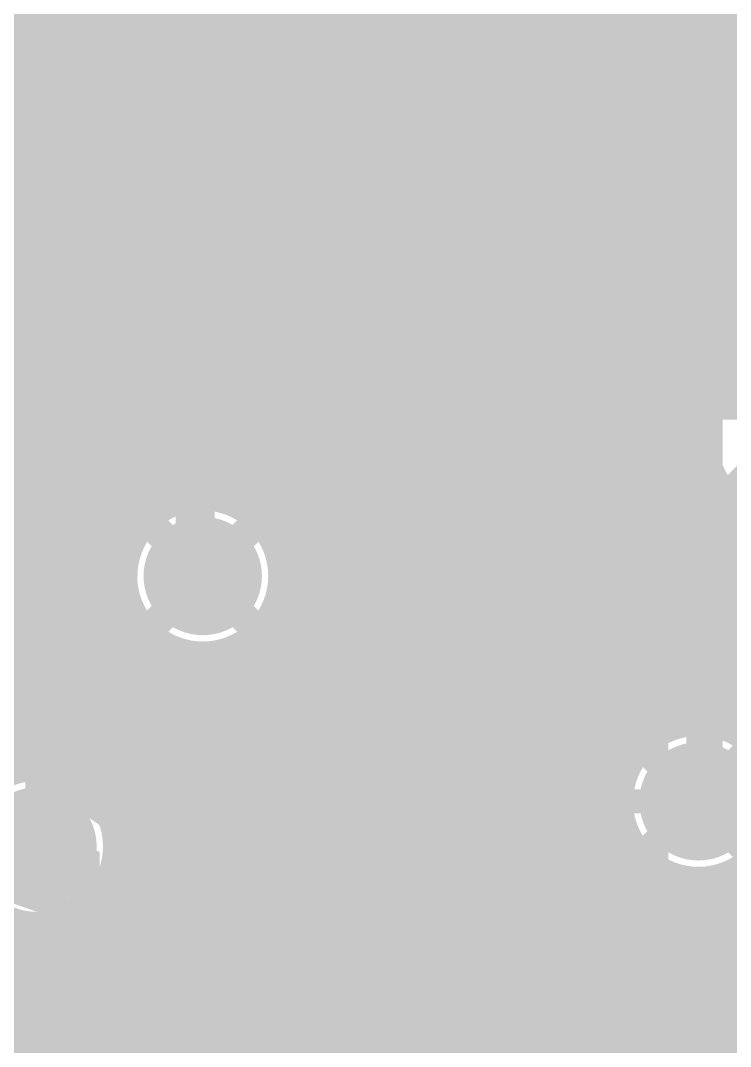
# Model space of a CAD drawing. Extents: x -118 to 4, y -52 to 56.
# Drawn here: x -77.61 to -71.61, y 43.39 to 52.07 of the extents above; entities that cross this region are included whole.
import ezdxf

# ---------------------------------------------------------------- set-up
doc = ezdxf.new("R2010")
doc.units = 0
doc.header["$MEASUREMENT"] = 0
doc.layers.get('0').update_dxf_attribs({"linetype": 'CONTINUOUS'})
for name, color, linetype in [('22-302-0_BOT', 7, 'CONTINUOUS'), ('22-302-0_DRD', 7, 'CONTINUOUS'), ('22-302-0_DRL', 2, 'CONTINUOUS'), ('22-302-0_GND', 1, 'CONTINUOUS'), ('22-302-0_IN1', 3, 'CONTINUOUS'), ('22-302-0_SMT', 10, 'CONTINUOUS'), ('22-302-0_SPT', 9, 'CONTINUOUS'), ('22-302-0_SST', 11, 'CONTINUOUS'), ('22-302-0_TOP', 13, 'CONTINUOUS'), ('THRUHOLE_TAP', 7, 'CONTINUOUS')]:
    doc.layers.add(name, color=color, linetype=linetype)

# ---------------------------------------------------------------- blocks, each defined once
blk = doc.blocks.new('ROUND_50')
at = {"const_width": 0.35052}
blk.add_lwpolyline([(-0.17526, 0, 1), (0.17526, 0, 1)], format="xyb", close=True, dxfattribs=at)
blk = doc.blocks.new('ROUND_107')
at = {"const_width": 0.10033}
blk.add_lwpolyline([(-0.050164, 0, 1), (0.050164, 0, 1)], format="xyb", close=True, dxfattribs=at)
blk = doc.blocks.new('ROUND_93')
at = {"const_width": 0.50038}
blk.add_lwpolyline([(-0.25019, 0, 1), (0.25019, 0, 1)], format="xyb", close=True, dxfattribs=at)
blk = doc.blocks.new('ROUND_58')
at = {"const_width": 0.35052}
blk.add_lwpolyline([(-0.17526, 0, 1), (0.17526, 0, 1)], format="xyb", close=True, dxfattribs=at)
blk = doc.blocks.new('RECTANGLE_2')
blk.add_solid([(0.4826, 0.4064), (0.4826, -0.4064), (-0.4826, 0.4064), (-0.4826, -0.4064)])
blk = doc.blocks.new('RECTANGLE_8')
blk.add_solid([(0.25019, 0.40005), (0.25019, -0.40005), (-0.25019, 0.40005), (-0.25019, -0.40005)])
blk = doc.blocks.new('ROUND_98')
at = {"const_width": 0.10033}
blk.add_lwpolyline([(-0.050164, 0, 1), (0.050164, 0, 1)], format="xyb", close=True, dxfattribs=at)

msp = doc.modelspace()

# ---------------------------------------------------------------- linework, layer by layer
at = {"layer": '22-302-0_BOT'}
for points, const_width in [([(-75.2094, 55.626), (-75.2094, 47.28464)], 0.254), ([(-74.9808, 55.626), (-74.9808, 47.47006)], 0.254), ([(-74.7522, 55.626), (-74.7522, 47.53864)], 0.254), ([(-74.5236, 55.626), (-74.5236, 47.52594)], 0.254), ([(-74.295, 55.626), (-74.295, 47.42688)], 0.254), ([(-74.0664, 55.626), (-74.0664, 47.16272)], 0.254), ([(-73.8378, 55.626), (-73.8378, 41.51884)], 0.254), ([(-73.6092, 55.626), (-73.6092, 41.29024)], 0.254), ([(-73.3806, 55.626), (-73.3806, 41.06164)], 0.254), ([(-73.152, 55.626), (-73.152, 40.83304)], 0.254), ([(-72.9234, 55.626), (-72.9234, 40.60444)], 0.254), ([(-72.6948, 55.626), (-72.6948, 40.37584)], 0.254), ([(-72.4662, 55.626), (-72.4662, 45.81398)], 0.254), ([(-71.882, 45.466), (-71.882, 52.705), (-69.215, 55.372), (-53.34, 55.372), (-51.943, 53.975), (-21.717, 53.975), (-19.812, 52.07)], 0.2032), ([(-77.47, 45.085), (-77.47, 52.959)], 0.2032), ([(-76.073, 52.959), (-76.073, 47.371)], 0.2032), ([(-76.8096, 52.79644), (-76.8096, 45.24502)], 0.254), ([(-75.438, 52.71516), (-75.438, 47.6123)], 0.254), ([(-72.2884, 52.705), (-72.2884, 46.00956)], 0.254), ([(-76.581, 52.50688), (-76.581, 47.82312)], 0.254), ([(-77.0636, 52.4129), (-77.0636, 45.62856)], 0.254), ([(-77.0382, 52.43322), (-77.0382, 45.61078)], 0.254), ([(-76.4794, 52.4129), (-76.4794, 47.91456)], 0.254), ([(-75.6666, 52.4129), (-75.6666, 47.91456)], 0.254), ([(-75.6666, 52.4129), (-75.6666, 47.91456)], 0.254), ([(-76.4794, 52.07), (-77.0636, 52.07)], 0.254), ([(-72.2884, 52.07), (-75.6666, 52.07)], 0.254), ([(-76.4794, 51.8414), (-77.0636, 51.8414)], 0.254), ([(-72.2884, 51.8414), (-75.6666, 51.8414)], 0.254), ([(-76.4794, 51.6128), (-77.0636, 51.6128)], 0.254), ([(-72.2884, 51.6128), (-75.6666, 51.6128)], 0.254), ([(-76.4794, 51.3842), (-77.0636, 51.3842)], 0.254), ([(-72.2884, 51.3842), (-75.6666, 51.3842)], 0.254), ([(-76.4794, 51.1556), (-77.0636, 51.1556)], 0.254), ([(-72.2884, 51.1556), (-75.6666, 51.1556)], 0.254), ([(-76.4794, 50.927), (-77.0636, 50.927)], 0.254), ([(-72.2884, 50.927), (-75.6666, 50.927)], 0.254), ([(-76.4794, 50.6984), (-77.0636, 50.6984)], 0.254), ([(-72.2884, 50.6984), (-75.6666, 50.6984)], 0.254), ([(-76.4794, 50.4698), (-77.0636, 50.4698)], 0.254), ([(-72.2884, 50.4698), (-75.6666, 50.4698)], 0.254), ([(-76.4794, 50.2412), (-77.0636, 50.2412)], 0.254), ([(-72.2884, 50.2412), (-75.6666, 50.2412)], 0.254), ([(-76.4794, 50.0126), (-77.0636, 50.0126)], 0.254), ([(-72.2884, 50.0126), (-75.6666, 50.0126)], 0.254), ([(-76.4794, 49.784), (-77.0636, 49.784)], 0.254), ([(-72.2884, 49.784), (-75.6666, 49.784)], 0.254), ([(-76.4794, 49.5554), (-77.0636, 49.5554)], 0.254), ([(-72.2884, 49.5554), (-75.6666, 49.5554)], 0.254), ([(-76.4794, 49.3268), (-77.0636, 49.3268)], 0.254), ([(-72.2884, 49.3268), (-75.6666, 49.3268)], 0.254), ([(-76.4794, 49.0982), (-77.0636, 49.0982)], 0.254), ([(-72.2884, 49.0982), (-75.6666, 49.0982)], 0.254), ([(-76.4794, 48.8696), (-77.0636, 48.8696)], 0.254), ([(-72.2884, 48.8696), (-75.6666, 48.8696)], 0.254), ([(-76.4794, 48.641), (-77.0636, 48.641)], 0.254), ([(-72.2884, 48.641), (-75.6666, 48.641)], 0.254), ([(-76.4794, 48.4124), (-77.0636, 48.4124)], 0.254), ([(-72.2884, 48.4124), (-75.6666, 48.4124)], 0.254), ([(-76.4794, 48.1838), (-77.0636, 48.1838)], 0.254), ([(-72.2884, 48.1838), (-75.6666, 48.1838)], 0.254), ([(-76.4794, 47.9552), (-77.0636, 47.9552)], 0.254), ([(-72.2884, 47.9552), (-75.6666, 47.9552)], 0.254), ([(-76.65212, 47.7266), (-77.0636, 47.7266)], 0.254), ([(-72.2884, 47.7266), (-75.49388, 47.7266)], 0.254), ([(-76.74102, 47.498), (-77.0636, 47.498)], 0.254), ([(-74.9173, 47.498), (-75.40498, 47.498)], 0.254), ([(-72.2884, 47.498), (-74.43216, 47.498)], 0.254), ([(-76.74356, 47.2694), (-77.0636, 47.2694)], 0.254), ([(-75.21956, 47.2694), (-75.3999, 47.2694)], 0.254), ([(-72.2884, 47.2694), (-74.1299, 47.2694)], 0.254), ([(-75.438, 47.12716), (-75.438, 43.10888)], 0.254), ([(-76.66736, 47.0408), (-77.0636, 47.0408)], 0.254), ([(-75.33132, 47.0408), (-75.47864, 47.0408)], 0.254), ([(-72.2884, 47.0408), (-74.01814, 47.0408)], 0.254), ([(-76.581, 46.91888), (-76.581, 42.86504)], 0.254), ([(-76.45908, 46.8122), (-77.0636, 46.8122)], 0.254), ([(-75.35418, 46.8122), (-75.68438, 46.8122)], 0.254), ([(-75.6666, 46.8249), (-75.6666, 43.20794)], 0.254), ([(-72.2884, 46.8122), (-73.99782, 46.8122)], 0.254), ([(-76.3524, 46.75124), (-76.3524, 42.96664)], 0.254), ([(-76.1238, 46.69282), (-76.1238, 43.15206)], 0.254), ([(-75.8952, 46.71314), (-75.8952, 43.22064)], 0.254), ([(-75.29576, 46.5836), (-77.0636, 46.5836)], 0.254), ([(-74.0664, 46.56074), (-74.0664, 41.74744)], 0.254), ([(-72.2884, 46.5836), (-74.05624, 46.5836)], 0.254), ([(-75.2094, 46.44136), (-75.2094, 42.88028)], 0.254), ([(-75.12812, 46.355), (-77.0636, 46.355)], 0.254), ([(-74.295, 46.29912), (-74.295, 41.97604)], 0.254), ([(-72.2884, 46.355), (-74.22388, 46.355)], 0.254), ([(-74.9808, 46.25594), (-74.9808, 42.66184)], 0.254), ([(-74.5236, 46.20006), (-74.5236, 42.20464)], 0.254), ([(-72.2884, 46.1264), (-77.0636, 46.1264)], 0.254), ([(-74.7522, 46.18736), (-74.7522, 42.43324)], 0.254), ([(-72.40778, 45.8978), (-77.0636, 45.8978)], 0.254), ([(-72.5297, 45.6692), (-77.0636, 45.6692)], 0.254), ([(-71.882, 45.466), (-70.866, 44.45), (-70.866, 27.559), (-71.882, 26.543), (-73.787, 26.543), (-75.565, 24.765), (-75.565, 20.193), (-76.708, 19.05), (-85.979, 19.05), (-86.36, 18.669), (-86.36, 16.764), (-87.376, 15.748), (-96.139, 15.748), (-96.139, 17.907)], 0.2032), ([(-72.56018, 45.4406), (-76.89088, 45.4406)], 0.254), ([(-72.51192, 45.212), (-76.80198, 45.212)], 0.254), ([(-72.4662, 45.11802), (-72.4662, 40.14724)], 0.254), ([(-72.35952, 44.9834), (-76.7969, 44.9834)], 0.254), ([(-76.8096, 44.92244), (-76.8096, 43.09364)], 0.254), ([(-72.2376, 44.88688), (-72.2376, 39.91864)], 0.254), ([(-71.74484, 44.7548), (-76.87564, 44.7548)], 0.254), ([(-72.009, 44.79798), (-72.009, 39.69004)], 0.254), ([(-71.78294, 44.7929), (-71.2724, 44.28236)], 0.254), ([(-71.7804, 44.79036), (-71.7804, 39.46144)], 0.254), ([(-77.0382, 44.55922), (-77.0382, 43.32224)], 0.254), ([(-71.5518, 44.56176), (-71.5518, 39.23284)], 0.254), ([(-71.51624, 44.5262), (-77.08138, 44.5262)], 0.254), ([(-77.724, 44.45508), (-77.724, 44.00804)], 0.254), ([(-77.4954, 44.40428), (-77.4954, 43.77944)], 0.254), ([(-77.2668, 44.43476), (-77.2668, 43.55084)], 0.254), ([(-71.28764, 44.2976), (-77.90942, 44.2976)], 0.254), ([(-78.5876, 44.2468), (-78.613, 44.2214), (-78.5876, 44.196), (-78.486, 44.196), (-75.946, 41.656), (-75.946, 41.148)], 0.2032), ([(-77.90942, 44.19346), (-76.4667, 42.75074)], 0.254), ([(-71.2724, 44.069), (-77.78496, 44.069)], 0.254), ([(-71.2724, 43.8404), (-77.55636, 43.8404)], 0.254), ([(-71.2724, 43.6118), (-77.32776, 43.6118)], 0.254), ([(-71.2724, 43.3832), (-77.09916, 43.3832)], 0.254)]:
    msp.add_lwpolyline(points, dxfattribs=dict(at, const_width=const_width))
at = {"layer": '22-302-0_BOT', "const_width": 0.254}
for points in [[(-76.4794, 47.91456, 0.2364631), (-76.75169, 47.371)], [(-75.39228, 47.371, 0.2364624), (-75.66538, 47.91619)], [(-74.676, 47.54372, 0.4142136), (-75.35672, 46.863)], [(-73.99528, 46.863, 0.4142136), (-74.676, 47.54372)], [(-76.75372, 47.371, 0.4142136), (-76.073, 46.69028)], [(-76.073, 46.69028, 0.4142136), (-75.39228, 47.371)], [(-75.35672, 46.863, 0.4142136), (-74.676, 46.18228)], [(-74.676, 46.18228, 0.4142136), (-73.99528, 46.863)], [(-72.2884, 46.00956, 0.2364631), (-72.56069, 45.466)], [(-76.78928, 45.085, 0.2364624), (-77.06238, 45.63019)], [(-72.56272, 45.466, 0.4142136), (-71.882, 44.78528)], [(-78.15072, 45.085, 0.4142136), (-77.47, 44.40428)], [(-77.47, 44.40428, 0.4142136), (-76.78928, 45.085)], [(-71.882, 44.78528, 0.0365464), (-71.78289, 44.79253)]]:
    msp.add_lwpolyline(points, format="xyb", dxfattribs=at)
at = {"layer": '22-302-0_DRD', "const_width": 0.254}
for points in [[(-70.53072, 49.149), (-71.80072, 47.879)], [(-70.53072, 47.879), (-71.80072, 49.149)], [(-75.438, 48.006), (-76.708, 46.736)], [(-75.438, 46.736), (-76.708, 48.006)], [(-74.041, 47.498), (-75.311, 46.228)], [(-74.041, 46.228), (-75.311, 47.498)], [(-71.247, 46.101), (-72.517, 44.831)], [(-71.247, 44.831), (-72.517, 46.101)], [(-71.247, 46.101), (-72.517, 44.831)], [(-71.247, 44.831), (-72.517, 46.101)], [(-76.835, 45.72), (-78.105, 44.45)], [(-76.835, 44.45), (-78.105, 45.72)]]:
    msp.add_lwpolyline(points, dxfattribs=at)
at = {"layer": '22-302-0_IN1', "const_width": 0.254}
for points in [[(-75.3364, 55.372), (-75.3364, 43.02252)], [(-75.1078, 55.372), (-75.1078, 33.58642)], [(-74.8792, 55.372), (-74.8792, 36.28898)], [(-74.6506, 55.372), (-74.6506, 36.52012)], [(-74.422, 55.372), (-74.422, 36.60902)], [(-74.1934, 55.372), (-74.1934, 36.61156)], [(-73.9648, 55.372), (-73.9648, 36.53536)], [(-73.7362, 55.372), (-73.7362, 36.32708)], [(-73.5076, 55.372), (-73.5076, 34.63798)], [(-73.279, 55.372), (-73.279, 34.56432)], [(-73.0504, 55.372), (-73.0504, 34.43732)], [(-72.8218, 55.372), (-72.8218, 34.2392)], [(-72.5932, 55.372), (-72.5932, 36.44392)], [(-72.3646, 55.372), (-72.3646, 45.94352)], [(-72.136, 55.372), (-72.136, 46.09592)], [(-71.9074, 55.372), (-71.9074, 46.14418)], [(-71.6788, 55.372), (-71.6788, 48.9585)], [(-76.708, 52.71516), (-76.708, 47.6123)], [(-76.9366, 52.53736), (-76.9366, 45.50664)], [(-75.565, 52.50688), (-75.565, 47.82312)], [(-76.4794, 52.4129), (-76.4794, 47.91456)], [(-77.6224, 52.29606), (-77.6224, 45.74794)], [(-77.3938, 52.28336), (-77.3938, 45.76064)], [(-77.1652, 52.35194), (-77.1652, 45.69206)], [(-76.2508, 52.30114), (-76.2508, 48.02632)], [(-76.0222, 52.28082), (-76.0222, 48.04918)], [(-75.7936, 52.33924), (-75.7936, 47.99076)], [(-48.93818, 52.0446), (-91.27236, 52.0446)], [(-48.88992, 51.816), (-98.425, 51.816)], [(-55.03164, 51.5874), (-98.425, 51.5874)], [(-55.21706, 51.3588), (-98.425, 51.3588)], [(-55.28564, 51.1302), (-98.425, 51.1302)], [(-64.94272, 50.9016), (-87.91194, 50.9016)], [(-65.20688, 50.673), (-87.76208, 50.673)], [(-65.30594, 50.4444), (-87.71128, 50.4444)], [(-65.31864, 50.2158), (-87.74176, 50.2158)], [(-65.25006, 49.9872), (-87.86622, 49.9872)], [(-65.06464, 49.7586), (-88.22944, 49.7586)], [(-67.5513, 49.53), (-90.35288, 49.53)], [(-67.85356, 49.3014), (-98.425, 49.3014)], [(-71.5518, 49.0728), (-98.425, 49.0728)], [(-71.75754, 48.8442), (-80.77708, 48.8442)], [(-71.83628, 48.6156), (-80.63992, 48.6156)], [(-71.8312, 48.387), (-80.59928, 48.387)], [(-71.74484, 48.1584), (-80.63992, 48.1584)], [(-71.6788, 48.0695), (-71.6788, 46.1137)], [(-76.45908, 47.9298), (-80.77708, 47.9298)], [(-71.51116, 47.9298), (-75.68438, 47.9298)], [(-76.66736, 47.7012), (-98.425, 47.7012)], [(-51.64836, 47.7012), (-75.47864, 47.7012)], [(-76.74356, 47.4726), (-98.425, 47.4726)], [(-51.72456, 47.4726), (-75.3999, 47.4726)], [(-76.74102, 47.244), (-98.425, 47.244)], [(-61.3283, 47.244), (-75.40498, 47.244)], [(-76.708, 47.12716), (-76.708, 25.5143)], [(-76.65212, 47.0154), (-90.12936, 47.0154)], [(-61.63056, 47.0154), (-75.49388, 47.0154)], [(-75.565, 46.91888), (-75.565, 43.17492)], [(-76.4794, 46.8249), (-76.4794, 42.70502)], [(-76.42098, 46.7868), (-89.94394, 46.7868)], [(-75.7936, 46.75124), (-75.7936, 43.22318)], [(-61.74232, 46.7868), (-75.72502, 46.7868)], [(-76.2508, 46.71314), (-76.2508, 43.07078)], [(-76.0222, 46.69282), (-76.0222, 43.1927)], [(-61.76518, 46.5582), (-89.87536, 46.5582)], [(-61.70676, 46.3296), (-84.78774, 46.3296)], [(-72.1233, 46.101), (-84.52612, 46.101)], [(-61.53912, 46.101), (-71.63816, 46.101)], [(-72.42556, 45.8724), (-84.42706, 45.8724)], [(-72.53732, 45.6438), (-77.08138, 45.6438)], [(-72.56018, 45.4152), (-76.87564, 45.4152)], [(-72.50176, 45.1866), (-76.7969, 45.1866)], [(-72.3646, 44.98594), (-72.3646, 36.58108)], [(-72.33412, 44.958), (-76.80198, 44.958)], [(-72.136, 44.83608), (-72.136, 36.62172)], [(-71.6788, 44.81576), (-71.6788, 36.44392)], [(-61.66612, 44.7294), (-76.89088, 44.7294)], [(-71.9074, 44.78528), (-71.9074, 36.58108)], [(-76.9366, 44.66336), (-76.9366, 36.36264)], [(-77.1652, 44.47794), (-77.1652, 36.54806)], [(-67.31508, 44.5008), (-77.12202, 44.5008)], [(-77.6224, 44.42206), (-77.6224, 36.60394)], [(-77.3938, 44.40936), (-77.3938, 36.61664)], [(-67.52336, 44.2722), (-77.90688, 44.2722)], [(-67.59956, 44.0436), (-77.93736, 44.0436)], [(-67.59702, 43.815), (-78.06182, 43.815)], [(-70.27164, 43.5864), (-78.42504, 43.5864)], [(-70.45706, 43.3578), (-96.04756, 43.3578)]]:
    msp.add_lwpolyline(points, dxfattribs=at)
for points in [[(-71.16572, 49.19472, 0.4142136), (-71.84644, 48.514)], [(-71.8439, 48.514, 0.4142136), (-71.16572, 47.83582)], [(-76.073, 48.05172, 0.4142136), (-76.75372, 47.371)], [(-75.39228, 47.371, 0.4142136), (-76.073, 48.05172)], [(-76.75372, 47.371, 0.4142136), (-76.073, 46.69028)], [(-76.073, 46.69028, 0.4142136), (-75.39228, 47.371)], [(-71.882, 46.14672, 0.4142136), (-72.56272, 45.466)], [(-71.20128, 45.466, 0.4142136), (-71.882, 46.14672)], [(-77.47, 45.76572, 0.4142136), (-78.15072, 45.085)], [(-76.78928, 45.085, 0.4142136), (-77.47, 45.76572)], [(-72.56272, 45.466, 0.4142136), (-71.882, 44.78528)], [(-71.882, 44.78528, 0.4142136), (-71.20128, 45.466)], [(-78.15072, 45.085, 0.4142136), (-77.47, 44.40428)], [(-77.47, 44.40428, 0.4142136), (-76.78928, 45.085)]]:
    msp.add_lwpolyline(points, format="xyb", dxfattribs=at)
at = {"layer": '22-302-0_SST', "const_width": 0.1524}
for points in [[(-74.08926, 51.4096), (-74.08926, 51.7652), (-74.42708, 51.88458), (-74.7649, 51.88458), (-75.10526, 51.7652), (-75.10526, 51.4096)], [(-78.03642, 51.35372), (-78.03642, 51.70932), (-78.20406, 51.82616), (-78.37424, 51.82616), (-78.54442, 51.70932), (-78.54442, 51.35372), (-77.52842, 51.35372)], [(-78.03642, 51.64836), (-77.52842, 51.82616)], [(-76.13142, 51.35372), (-76.13142, 51.70932), (-76.29906, 51.82616), (-76.46924, 51.82616), (-76.63942, 51.70932), (-76.63942, 51.35372), (-75.62342, 51.35372)], [(-76.13142, 51.64836), (-75.62342, 51.82616)], [(-72.95642, 51.35372), (-72.95642, 51.70932), (-73.12406, 51.82616), (-73.29424, 51.82616), (-73.46442, 51.70932), (-73.46442, 51.35372), (-72.44842, 51.35372)], [(-72.95642, 51.64836), (-72.44842, 51.82616)], [(-74.08926, 51.46802), (-75.10526, 51.46802)], [(-78.9305, 50.9905), (-78.9305, 48.0695), (-77.2922, 48.0695), (-77.2922, 50.9905), (-78.9305, 50.9905)], [(-77.0255, 50.9905), (-77.0255, 48.0695), (-75.3872, 48.0695), (-75.3872, 50.9905), (-77.0255, 50.9905)], [(-73.8505, 50.9905), (-73.8505, 48.0695), (-72.2122, 48.0695), (-72.2122, 50.9905), (-73.8505, 50.9905)], [(-75.07478, 49.9745), (-75.17638, 49.9745), (-75.17638, 48.5775), (-75.07478, 48.5775)], [(-74.27722, 48.5775), (-74.17562, 48.5775), (-74.17562, 49.9745), (-74.27722, 49.9745)], [(-75.17638, 48.87722), (-75.17638, 48.97628), (-74.17562, 48.97628), (-74.17562, 48.87722), (-75.17638, 48.87722)], [(-69.215, 48.768), (-71.755, 48.768), (-71.755, 45.339), (-68.707, 45.339), (-68.707, 48.26), (-69.215, 48.768)], [(-73.8505, 47.8155), (-73.8505, 44.8945), (-72.2122, 44.8945), (-72.2122, 47.8155), (-73.8505, 47.8155)], [(-74.09942, 47.40656), (-74.09942, 46.93412), (-74.77506, 47.40656), (-74.94524, 47.40656), (-75.11542, 47.34814), (-75.11542, 46.99254), (-74.94524, 46.93412)], [(-74.26706, 46.09592), (-74.09942, 46.15434), (-74.09942, 46.50994), (-74.26706, 46.56836), (-74.60742, 46.56836), (-74.77506, 46.45152), (-74.77506, 46.09592), (-75.11542, 46.09592), (-75.11542, 46.56836)], [(-77.02042, 45.88256), (-77.02042, 45.41012), (-77.69606, 45.88256), (-77.86624, 45.88256), (-78.03642, 45.82414), (-78.03642, 45.46854), (-77.86624, 45.41012)], [(-76.00442, 45.82414), (-76.00442, 45.46854), (-76.17206, 45.41012), (-76.34224, 45.41012), (-76.51242, 45.46854), (-76.51242, 45.82414), (-76.34224, 45.88256), (-76.17206, 45.88256), (-75.49642, 45.64634)], [(-74.60742, 45.25772), (-74.60742, 45.61332), (-74.77506, 45.73016), (-74.94524, 45.73016), (-75.11542, 45.61332), (-75.11542, 45.25772), (-74.09942, 45.25772)], [(-74.60742, 45.55236), (-74.09942, 45.73016)], [(-77.52842, 44.63034), (-77.52842, 44.98594), (-77.35824, 45.04436), (-77.18806, 45.04436), (-77.02042, 44.98594), (-77.02042, 44.63034), (-77.18806, 44.57192), (-77.35824, 44.57192), (-78.03642, 44.80814)], [(-75.66406, 44.57192), (-75.49642, 44.63034), (-75.49642, 44.98594), (-75.66406, 45.04436), (-76.00442, 45.04436), (-76.17206, 44.92752), (-76.17206, 44.57192), (-76.51242, 44.57192), (-76.51242, 45.04436)], [(-77.52842, 43.73372), (-77.52842, 44.08932), (-77.69606, 44.20616), (-77.86624, 44.20616), (-78.03642, 44.08932), (-78.03642, 43.73372), (-77.02042, 43.73372)], [(-77.52842, 44.02836), (-77.02042, 44.20616)], [(-76.00442, 43.73372), (-76.00442, 44.08932), (-76.17206, 44.20616), (-76.34224, 44.20616), (-76.51242, 44.08932), (-76.51242, 43.73372), (-75.49642, 43.73372)], [(-76.00442, 44.02836), (-75.49642, 44.20616)], [(-78.2955, 43.3705), (-78.2955, 40.4495), (-76.6572, 40.4495), (-76.6572, 43.3705), (-78.2955, 43.3705)], [(-75.1205, 43.3705), (-75.1205, 40.4495), (-73.4822, 40.4495), (-73.4822, 43.3705), (-75.1205, 43.3705)], [(-71.9455, 43.3705), (-71.9455, 40.4495), (-70.3072, 40.4495), (-70.3072, 43.3705), (-71.9455, 43.3705)]]:
    msp.add_lwpolyline(points, dxfattribs=at)
at = {"layer": '22-302-0_TOP'}
for points, const_width in [([(-109.347, 43.942), (-109.347, 50.038), (-107.061, 52.324), (-92.456, 52.324), (-91.948, 51.816), (-75.565, 51.816), (-75.057, 52.324), (-67.691, 52.324), (-66.675, 51.308), (-65.151, 51.308), (-64.643, 51.816), (-54.356, 51.816), (-53.467, 50.927), (-42.164, 50.927), (-40.767, 49.53), (-40.767, 45.339), (-39.116, 43.688), (-38.1, 43.688), (-36.3982, 41.9862), (-34.925, 41.9862)], 0.2032), ([(-94.869, 38.1), (-94.234, 38.735), (-94.234, 41.91), (-96.266, 43.942), (-96.266, 49.784), (-94.615, 51.435), (-75.311, 51.435), (-74.803, 51.943), (-67.945, 51.943), (-66.929, 50.927), (-64.897, 50.927), (-64.77, 51.054), (-54.61, 51.054)], 0.2032), ([(-64.643, 50.292), (-66.929, 50.292), (-68.199, 51.562), (-74.549, 51.562), (-75.057, 51.054), (-87.757, 51.054), (-88.392, 50.419)], 0.2032), ([(-74.676, 50.27676), (-74.676, 50.673), (-74.295, 51.054), (-68.961, 51.054), (-68.326, 50.419), (-68.326, 48.895), (-68.707, 48.514), (-70.231, 48.514), (-70.51548, 48.79848), (-70.51548, 49.53)], 0.3048), ([(-77.05852, 50.57648), (-77.24648, 50.57648)], 0.254), ([(-77.24648, 50.57648), (-77.24648, 49.60112)], 0.254), ([(-77.05852, 50.57648), (-77.05852, 49.60112)], 0.254), ([(-73.88352, 50.52568), (-74.04862, 50.52568)], 0.254), ([(-74.04862, 50.52568), (-74.04862, 49.49952)], 0.254), ([(-73.88352, 50.52568), (-73.88352, 49.60112)], 0.254), ([(-77.05852, 50.3936), (-77.24648, 50.3936)], 0.254), ([(-73.88352, 50.3936), (-74.04862, 50.3936)], 0.254), ([(-69.86524, 49.53), (-69.86524, 50.419), (-72.771, 50.419), (-72.9488, 50.2412), (-73.025, 50.2412)], 0.3048), ([(-74.676, 50.27676), (-74.71156, 50.2412), (-76.2, 50.2412)], 0.3048), ([(-77.05852, 50.165), (-77.24648, 50.165)], 0.254), ([(-73.88352, 50.165), (-74.04862, 50.165)], 0.254), ([(-77.05852, 49.9364), (-77.24648, 49.9364)], 0.254), ([(-73.88352, 49.9364), (-74.04862, 49.9364)], 0.254), ([(-71.75246, 49.89068), (-72.16648, 49.89068)], 0.254), ([(-72.16648, 49.89068), (-72.16648, 49.60112)], 0.254), ([(-72.009, 49.89068), (-72.009, 46.17974)], 0.254), ([(-71.7804, 49.89068), (-71.7804, 48.90008)], 0.254), ([(-71.75246, 49.89068), (-71.75246, 48.94072)], 0.254), ([(-77.05852, 49.7078), (-77.24648, 49.7078)], 0.254), ([(-75.30338, 49.71288), (-75.34148, 49.71288)], 0.254), ([(-75.34148, 49.71288), (-75.34148, 49.60112)], 0.254), ([(-75.30338, 49.7078), (-75.34148, 49.7078)], 0.254), ([(-75.30338, 49.71288), (-75.30338, 49.49952)], 0.254), ([(-73.88352, 49.7078), (-74.04862, 49.7078)], 0.254), ([(-71.75246, 49.7078), (-72.16648, 49.7078)], 0.254), ([(-77.24648, 49.60112), (-77.24648, 49.45888)], 0.254), ([(-77.05852, 49.60112), (-77.05852, 49.45888)], 0.254), ([(-75.34148, 49.60112), (-75.34148, 49.45888)], 0.254), ([(-73.88352, 49.60112), (-73.88352, 49.45888)], 0.254), ([(-72.16648, 49.60112), (-72.16648, 49.45888)], 0.254), ([(-74.04862, 49.49952), (-75.30338, 49.49952)], 0.254), ([(-75.2094, 49.49952), (-75.2094, 49.05248)], 0.254), ([(-74.9808, 49.49952), (-74.9808, 49.05248)], 0.254), ([(-74.7522, 49.49952), (-74.7522, 49.05248)], 0.254), ([(-74.5236, 49.49952), (-74.5236, 49.05248)], 0.254), ([(-74.295, 49.49952), (-74.295, 49.05248)], 0.254), ([(-74.0664, 49.49952), (-74.0664, 49.05248)], 0.254), ([(-77.05852, 49.4792), (-77.24648, 49.4792)], 0.254), ([(-77.24648, 49.45888), (-77.24648, 48.03648)], 0.254), ([(-77.05852, 49.45888), (-77.05852, 48.03648)], 0.254), ([(-73.88352, 49.4792), (-75.34148, 49.4792)], 0.254), ([(-75.34148, 49.45888), (-75.34148, 48.03648)], 0.254), ([(-73.88352, 49.45888), (-73.88352, 48.03648)], 0.254), ([(-71.75246, 49.4792), (-72.16648, 49.4792)], 0.254), ([(-72.16648, 49.45888), (-72.16648, 48.03648)], 0.254), ([(-77.05852, 49.2506), (-77.24648, 49.2506)], 0.254), ([(-73.88352, 49.2506), (-75.34148, 49.2506)], 0.254), ([(-71.75246, 49.2506), (-72.16648, 49.2506)], 0.254), ([(-77.05852, 49.022), (-77.24648, 49.022)], 0.254), ([(-75.30338, 49.022), (-75.34148, 49.022)], 0.254), ([(-75.30338, 49.05248), (-75.30338, 47.50054)], 0.254), ([(-74.04862, 49.05248), (-75.30338, 49.05248)], 0.254), ([(-74.676, 49.05248), (-74.676, 48.27524)], 0.254), ([(-74.04862, 49.05248), (-74.04862, 47.50054)], 0.254), ([(-73.88352, 49.022), (-74.04862, 49.022)], 0.254), ([(-71.75246, 49.022), (-72.16648, 49.022)], 0.254), ([(-73.025, 48.8188), (-73.025, 47.0662)], 0.3048), ([(-77.05852, 48.7934), (-77.24648, 48.7934)], 0.254), ([(-76.073, 47.371), (-76.2, 47.498), (-76.2, 48.8188)], 0.2032), ([(-75.30338, 48.7934), (-75.34148, 48.7934)], 0.254), ([(-73.88352, 48.7934), (-74.04862, 48.7934)], 0.254), ([(-71.83628, 48.7934), (-72.16648, 48.7934)], 0.254), ([(-77.05852, 48.5648), (-77.24648, 48.5648)], 0.254), ([(-75.30338, 48.5648), (-75.34148, 48.5648)], 0.254), ([(-73.88352, 48.5648), (-74.04862, 48.5648)], 0.254), ([(-71.88962, 48.5648), (-72.16648, 48.5648)], 0.254), ([(-77.05852, 48.3362), (-77.24648, 48.3362)], 0.254), ([(-75.30338, 48.3362), (-75.34148, 48.3362)], 0.254), ([(-73.88352, 48.3362), (-74.04862, 48.3362)], 0.254), ([(-71.8693, 48.3362), (-72.16648, 48.3362)], 0.254), ([(-74.04862, 48.27524), (-74.676, 48.27524)], 0.254), ([(-74.676, 47.50054), (-74.676, 48.27524)], 0.254), ([(-74.676, 46.863), (-74.676, 48.27524)], 0.2032), ([(-77.05852, 48.1076), (-77.24648, 48.1076)], 0.254), ([(-75.30338, 48.1076), (-75.34148, 48.1076)], 0.254), ([(-73.88352, 48.1076), (-74.04862, 48.1076)], 0.254), ([(-71.7677, 48.1076), (-72.16648, 48.1076)], 0.254), ([(-71.7804, 48.12792), (-71.7804, 46.18482)], 0.254), ([(-77.24648, 48.03648), (-78.08976, 48.03648)], 0.254), ([(-77.724, 48.03648), (-77.724, 45.76572)], 0.254), ([(-77.4954, 48.03648), (-77.4954, 45.81144)], 0.254), ([(-77.2668, 48.03648), (-77.2668, 45.78096)], 0.254), ([(-76.67752, 48.03648), (-77.05852, 48.03648)], 0.254), ([(-77.0382, 48.03648), (-77.0382, 45.6692)], 0.254), ([(-76.8096, 48.03648), (-76.8096, 45.38726)], 0.254), ([(-76.67752, 48.03648), (-76.67752, 47.77232)], 0.254), ([(-75.72248, 48.03648), (-75.72248, 48.006)], 0.254), ([(-75.34148, 48.03648), (-75.72248, 48.03648)], 0.254), ([(-75.6666, 48.03648), (-75.6666, 47.97298)], 0.254), ([(-75.438, 48.03648), (-75.438, 47.72406)], 0.254), ([(-73.55332, 48.03648), (-73.88352, 48.03648)], 0.254), ([(-73.8378, 48.03648), (-73.8378, 47.84852)], 0.254), ([(-73.6092, 48.03648), (-73.6092, 47.84852)], 0.254), ([(-73.55332, 48.03648), (-73.55332, 47.84852)], 0.254), ([(-72.49668, 48.03648), (-72.49668, 47.84852)], 0.254), ([(-72.16648, 48.03648), (-72.49668, 48.03648)], 0.254), ([(-72.4662, 48.03648), (-72.4662, 47.84852)], 0.254), ([(-72.2376, 48.03648), (-72.2376, 47.84852)], 0.254), ([(-76.67752, 47.879), (-78.2447, 47.879)], 0.254), ([(-75.30338, 47.879), (-75.5523, 47.879)], 0.254), ([(-73.55332, 47.879), (-74.04862, 47.879)], 0.254), ([(-73.88352, 47.84852), (-73.88352, 47.06112)], 0.254), ([(-73.55332, 47.84852), (-73.88352, 47.84852)], 0.254), ([(-71.51624, 47.879), (-72.49668, 47.879)], 0.254), ([(-72.16648, 47.84852), (-72.49668, 47.84852)], 0.254), ([(-72.16648, 47.84852), (-72.16648, 46.42612)], 0.254), ([(-71.5518, 47.89932), (-71.5518, 46.1137)], 0.254), ([(-76.74356, 47.6504), (-78.4733, 47.6504)], 0.254), ([(-75.30338, 47.6504), (-75.40244, 47.6504)], 0.254), ([(-73.88352, 47.6504), (-74.04862, 47.6504)], 0.254), ([(-68.16852, 47.6504), (-72.16648, 47.6504)], 0.254), ([(-74.04862, 47.50054), (-75.30338, 47.50054)], 0.254), ([(-75.2094, 47.50054), (-75.2094, 44.16552)], 0.254), ([(-74.9808, 47.50054), (-74.9808, 44.16552)], 0.254), ([(-74.7522, 47.50054), (-74.7522, 44.16552)], 0.254), ([(-74.5236, 47.50054), (-74.5236, 44.16552)], 0.254), ([(-74.295, 47.50054), (-74.295, 46.64456)], 0.254), ([(-74.0664, 47.50054), (-74.0664, 46.87824)], 0.254), ([(-76.7969, 47.4218), (-78.7019, 47.4218)], 0.254), ([(-73.88352, 47.4218), (-75.3491, 47.4218)], 0.254), ([(-68.16852, 47.4218), (-72.16648, 47.4218)], 0.254), ([(-76.77658, 47.1932), (-78.75524, 47.1932)], 0.254), ([(-73.88352, 47.1932), (-75.36942, 47.1932)], 0.254), ([(-68.16852, 47.1932), (-72.16648, 47.1932)], 0.254), ([(-75.438, 47.01794), (-75.438, 44.16552)], 0.254), ([(-73.88352, 47.06112), (-74.24928, 46.69536)], 0.254), ([(-73.025, 47.0662), (-73.2028, 47.0662), (-73.914, 46.355), (-73.914, 44.958), (-73.58634, 44.63034), (-71.16572, 44.63034)], 0.2032), ([(-76.67498, 46.9646), (-78.75524, 46.9646)], 0.254), ([(-73.98004, 46.9646), (-75.47102, 46.9646)], 0.254), ([(-68.16852, 46.9646), (-72.16648, 46.9646)], 0.254), ([(-76.581, 46.8503), (-76.581, 44.87164)], 0.254), ([(-76.42606, 46.736), (-78.75524, 46.736)], 0.254), ([(-74.20864, 46.736), (-75.71994, 46.736)], 0.254), ([(-75.6666, 46.76902), (-75.6666, 44.16552)], 0.254), ([(-68.16852, 46.736), (-72.16648, 46.736)], 0.254), ([(-76.3524, 46.70044), (-76.3524, 44.64304)], 0.254), ([(-76.1238, 46.6471), (-76.1238, 44.41444)], 0.254), ([(-75.8952, 46.66742), (-75.8952, 44.18584)], 0.254), ([(-74.295, 42.6212), (-74.9808, 43.307), (-76.708, 43.307), (-79.2861, 45.8851), (-79.2861, 46.57852)], 0.2032), ([(-74.36612, 46.5074), (-78.75778, 46.5074)], 0.254), ([(-68.16852, 46.5074), (-72.16648, 46.5074)], 0.254), ([(-72.16648, 46.42612), (-72.16648, 46.28388)], 0.254), ([(-74.39152, 46.355), (-74.39152, 44.958)], 0.254), ([(-72.16648, 46.28388), (-72.16648, 46.13402)], 0.254), ([(-74.39152, 46.2788), (-78.75778, 46.2788)], 0.254), ([(-68.16852, 46.2788), (-72.16648, 46.2788)], 0.254), ([(-74.39152, 46.0502), (-78.75778, 46.0502)], 0.254), ([(-74.39152, 45.8216), (-78.54696, 45.8216)], 0.254), ([(-74.39152, 45.593), (-76.9493, 45.593)], 0.254), ([(-73.025, 45.6438), (-72.9488, 45.6438), (-72.771, 45.466), (-71.882, 45.466), (-70.104, 45.466), (-69.86524, 45.22724), (-69.86524, 44.63034)], 0.2032), ([(-73.025, 45.6438), (-72.8472, 45.466), (-72.771, 45.466), (-71.882, 45.466), (-70.104, 45.466), (-69.86524, 45.22724), (-69.86524, 44.63034)], 0.2032), ([(-69.86524, 44.63034), (-69.86524, 45.22724), (-70.104, 45.466), (-71.882, 45.466)], 0.2032), ([(-69.86524, 44.63034), (-69.86524, 45.22724), (-70.104, 45.466), (-71.882, 45.466)], 0.2032), ([(-74.39152, 45.3644), (-76.79944, 45.3644)], 0.254), ([(-74.39152, 45.1358), (-76.7461, 45.1358)], 0.254), ([(-76.74356, 45.03674), (-76.74196, 45.085)], 0.254), ([(-71.12, 42.6212), (-71.1962, 42.6212), (-72.263, 43.688), (-76.073, 43.688), (-77.47, 45.085)], 0.2032), ([(-76.74356, 45.03674), (-75.87488, 44.16552)], 0.254), ([(-74.38898, 44.9072), (-76.61656, 44.9072)], 0.254), ([(-74.30262, 44.6786), (-76.38796, 44.6786)], 0.254), ([(-74.295, 44.66844), (-74.295, 44.16552)], 0.254), ([(-74.25182, 44.62018), (-73.9267, 44.29506)], 0.254), ([(-74.08164, 44.45), (-76.15936, 44.45)], 0.254), ([(-74.0664, 44.43222), (-74.0664, 44.16552)], 0.254), ([(-73.83526, 44.2214), (-75.93076, 44.2214)], 0.254), ([(-73.8378, 44.2214), (-73.8378, 44.16552)], 0.254), ([(-73.70572, 44.16552), (-75.87488, 44.16552)], 0.254)]:
    msp.add_lwpolyline(points, dxfattribs=dict(at, const_width=const_width))
at = {"layer": '22-302-0_TOP', "const_width": 0.254}
for points in [[(-71.75246, 48.94072, 0.1585069), (-71.89122, 48.514)], [(-71.89216, 48.514, 0.4142136), (-71.16572, 47.78756)], [(-75.34656, 47.371, 0.273107), (-75.72248, 48.006)], [(-76.67752, 47.77232, 0.1475727), (-76.7986, 47.371)], [(-76.79944, 47.371, 0.4142136), (-76.073, 46.64456)], [(-76.073, 46.64456, 0.4142136), (-75.34656, 47.371)], [(-74.25182, 46.69282, 0.1989124), (-74.39175, 46.355)], [(-74.25182, 46.69282, 0.1989124), (-74.39175, 46.355)], [(-71.882, 46.19244, 0.1009898), (-72.16662, 46.13436)], [(-71.3359, 45.94352, 0.2163581), (-71.882, 46.19143)], [(-77.47, 45.81144, 0.288305), (-78.12532, 45.39996)], [(-76.74356, 45.085, 0.4142136), (-77.47, 45.81144)], [(-74.39152, 44.958, 0.1989131), (-74.25166, 44.62034)], [(-73.92416, 44.29252, 0.1343), (-73.70518, 44.16761)], [(-73.92416, 44.29252, 0.1343), (-73.70518, 44.16761)]]:
    msp.add_lwpolyline(points, format="xyb", dxfattribs=at)

# ---------------------------------------------------------------- block references
at = {"layer": '22-302-0_BOT'}
for p in [(-76.073, 47.371), (-74.676, 46.863), (-71.882, 45.466), (-77.47, 45.085)]:
    msp.add_blockref('ROUND_50', p, dxfattribs=at)
at = {"layer": '22-302-0_DRL'}
for p in [(-76.073, 47.371), (-74.676, 46.863), (-71.882, 45.466), (-77.47, 45.085)]:
    msp.add_blockref('ROUND_107', p, dxfattribs=at)
at = {"layer": '22-302-0_GND'}
for p in [(-76.073, 47.371), (-74.676, 46.863), (-71.882, 45.466), (-77.47, 45.085)]:
    msp.add_blockref('ROUND_93', p, dxfattribs=at)
at = {"layer": '22-302-0_IN1'}
for name, p in [('ROUND_58', (-76.073, 47.371)), ('ROUND_58', (-74.676, 46.863)), ('ROUND_50', (-71.882, 45.466)), ('ROUND_58', (-77.47, 45.085))]:
    msp.add_blockref(name, p, dxfattribs=at)
at = {"layer": '22-302-0_SMT'}
for name, p in [('RECTANGLE_8', (-74.676, 50.27676)), ('RECTANGLE_2', (-76.2, 50.2412)), ('RECTANGLE_2', (-73.025, 50.2412)), ('RECTANGLE_2', (-76.2, 48.8188)), ('RECTANGLE_2', (-73.025, 48.8188)), ('RECTANGLE_8', (-74.676, 48.27524)), ('RECTANGLE_2', (-73.025, 47.0662)), ('RECTANGLE_2', (-73.025, 45.6438))]:
    msp.add_blockref(name, p, dxfattribs=at)
at = {"layer": '22-302-0_SPT'}
for name, p in [('RECTANGLE_8', (-74.676, 50.27676)), ('RECTANGLE_2', (-76.2, 50.2412)), ('RECTANGLE_2', (-73.025, 50.2412)), ('RECTANGLE_2', (-76.2, 48.8188)), ('RECTANGLE_2', (-73.025, 48.8188)), ('RECTANGLE_8', (-74.676, 48.27524)), ('RECTANGLE_2', (-73.025, 47.0662)), ('RECTANGLE_2', (-73.025, 45.6438))]:
    msp.add_blockref(name, p, dxfattribs=at)
at = {"layer": '22-302-0_TOP'}
for name, p in [('RECTANGLE_8', (-74.676, 50.27676)), ('RECTANGLE_2', (-76.2, 50.2412)), ('RECTANGLE_2', (-73.025, 50.2412)), ('RECTANGLE_2', (-76.2, 48.8188)), ('RECTANGLE_2', (-73.025, 48.8188)), ('RECTANGLE_8', (-74.676, 48.27524)), ('ROUND_50', (-76.073, 47.371)), ('RECTANGLE_2', (-73.025, 47.0662)), ('ROUND_50', (-74.676, 46.863)), ('RECTANGLE_2', (-73.025, 45.6438)), ('ROUND_50', (-71.882, 45.466)), ('ROUND_50', (-77.47, 45.085))]:
    msp.add_blockref(name, p, dxfattribs=at)
at = {"layer": 'THRUHOLE_TAP'}
for p in [(-76.073, 47.371), (-74.676, 46.863), (-71.882, 45.466), (-77.47, 45.085)]:
    msp.add_blockref('ROUND_98', p, dxfattribs=at)

doc.saveas('drawing.dxf')
